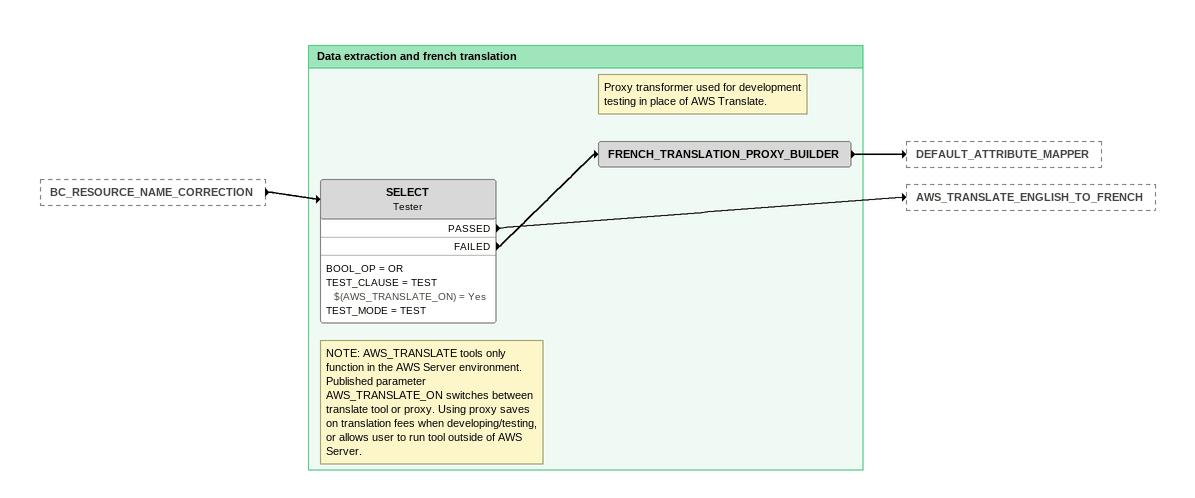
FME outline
BC_RESOURCE_NAME_CORRECTION [outside]
    -> SELECT

Bookmark: Data extraction and french translation
Note: NOTE: AWS_TRANSLATE tools only function in the AWS Server environment. Published parameter AWS_TRANSLATE_ON switches between translate tool or proxy. Using proxy saves on translation fees when developing/testing, or allows user to run tool outside of AWS Server.
SELECT: Tester
    BOOL_OP = OR
    TEST_CLAUSE = TEST $(AWS_TRANSLATE_ON) = Yes
    TEST_MODE = TEST
    PASSED -> AWS_TRANSLATE_ENGLISH_TO_FRENCH
    FAILED -> FRENCH_TRANSLATION_PROXY_BUILDER
Note: Proxy transformer used for development testing in place of AWS Translate.
FRENCH_TRANSLATION_PROXY_BUILDER
    -> DEFAULT_ATTRIBUTE_MAPPER
